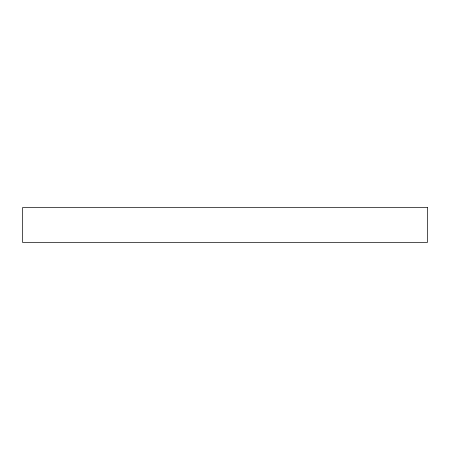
<?xml version="1.0" encoding="UTF-8"?>
<svg xmlns="http://www.w3.org/2000/svg" width="450" height="450" viewBox="0 0 450 450"><rect width="100%" height="100%" fill="white"/><g stroke="black" fill="none" stroke-linecap="round" stroke-linejoin="round"><path stroke-width="0.67" d="M427.5 207.641L22.5 207.641L22.5 242.359L427.5 242.359L427.5 207.641"/></g></svg>
